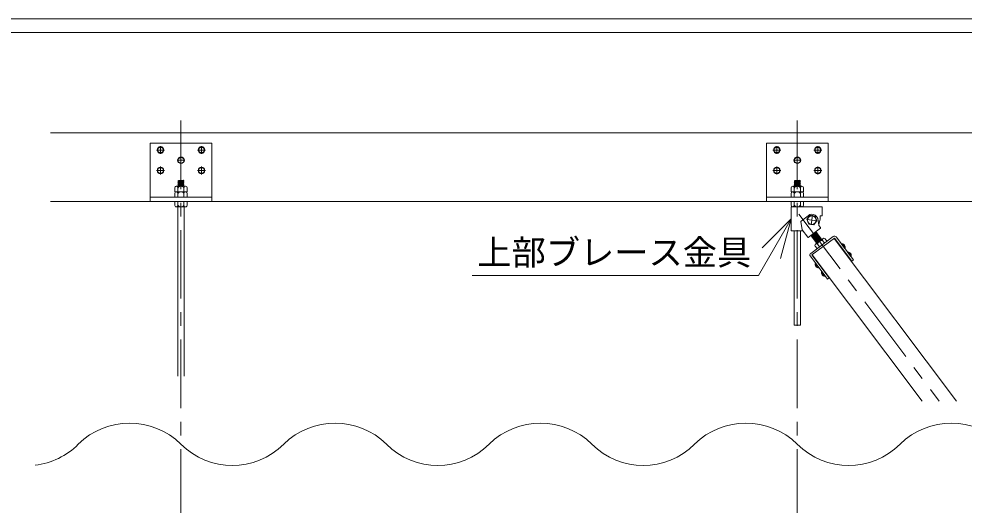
# Model space of a CAD drawing. Units: millimetres at full size, sheet at 1:20; details may follow other scales. Extents: x -4155 to 4045, y -2866 to 2834.
# Drawn here: x -222 to 1159, y -834 to -124 of the extents above; entities that cross this region are included whole.
import ezdxf
from ezdxf.enums import TextEntityAlignment as Align

# ---------------------------------------------------------------- set-up
doc = ezdxf.new("R2010")
doc.units = ezdxf.units.MM
doc.header["$LTSCALE"] = 20
doc.linetypes.add('CHAIN1', pattern=[8, 5, -1, 1, -1])
for name, color, linetype, lineweight in [('1-0_断面', 7, 'Continuous', 9), ('1-1_寸法', 7, 'Continuous', 9), ('1-2_文字', 7, 'Continuous', 9), ('F-1_レイアウト', 7, 'Continuous', 9)]:
    doc.layers.add(name, color=color, linetype=linetype, lineweight=lineweight)
doc.styles.add('ＭＳ ゴシック', font='')
doc.styles.get('ＭＳ ゴシック').set_extended_font_data('MS Gothic')

msp = doc.modelspace()

# ---------------------------------------------------------------- linework, layer by layer
at = {"layer": '1-0_断面', "color": 4, "linetype": 'CHAIN1'}
for p, q in [((15.01, -272.42), (15.01, -2163.08)), ((915.01, -272.42), (915.01, -2166.27)), ((917.4, -409.27), (1122.3, -682.46))]:
    msp.add_line(p, q, dxfattribs=at)
at = {"layer": '1-0_断面'}
for p, q in [((-175.46, -290.46), (3865.94, -290.46)), ((-29.97, -305.46), (60.03, -305.46)), ((-20.73, -315.46), (-9.21, -315.46)), ((-14.97, -309.7), (-14.97, -321.22)), ((39.27, -315.46), (50.79, -315.46)), ((45.03, -309.7), (45.03, -321.22)), ((60.03, -305.46), (60.03, -390.46)), ((870.01, -305.46), (960.01, -305.46)), ((879.25, -315.46), (890.77, -315.46)), ((885.01, -309.7), (885.01, -321.22)), ((939.25, -315.46), (950.77, -315.46)), ((945.01, -309.7), (945.01, -321.22)), ((960.01, -305.46), (960.01, -390.46)), ((9.27, -330.46), (20.79, -330.46)), ((15.03, -324.7), (15.03, -336.22)), ((909.25, -330.46), (920.77, -330.46)), ((915.01, -324.7), (915.01, -336.22)), ((-14.97, -339.7), (-14.97, -351.22)), ((45.03, -339.7), (45.03, -351.22)), ((885.01, -339.7), (885.01, -351.22)), ((945.01, -339.7), (945.01, -351.22)), ((-20.73, -345.46), (-9.21, -345.46)), ((39.27, -345.46), (50.79, -345.46)), ((879.25, -345.46), (890.77, -345.46)), ((939.25, -345.46), (950.77, -345.46)), ((5.92, -370.49), (5.92, -376.46)), ((8.17, -368.46), (21.67, -368.46)), ((10.42, -360.5), (11.22, -361.01)), ((10.42, -361.65), (11.22, -362.16)), ((10.42, -362.8), (11.22, -363.31)), ((10.42, -363.95), (11.22, -364.46)), ((10.42, -365.1), (11.22, -365.61)), ((10.42, -366.25), (11.22, -366.76)), ((10.42, -367.4), (11.22, -367.91)), ((10.42, -370.96), (10.42, -376.46)), ((10.52, -368.46), (11.22, -367.91)), ((18.62, -359.56), (11.22, -359.86)), ((18.62, -360.71), (11.22, -361.01)), ((18.62, -361.86), (11.22, -362.16)), ((18.62, -363.01), (11.22, -363.31)), ((18.62, -364.16), (11.22, -364.46)), ((18.62, -365.31), (11.22, -365.61)), ((18.62, -366.46), (11.22, -366.76)), ((18.62, -367.61), (11.22, -367.91)), ((19.42, -368.18), (12.45, -368.46)), ((19.42, -360.13), (18.62, -359.56)), ((19.42, -360.13), (18.62, -360.71)), ((19.42, -361.28), (18.62, -360.71)), ((19.42, -361.28), (18.62, -361.86)), ((19.42, -362.43), (18.62, -361.86)), ((19.42, -362.43), (18.62, -363.01)), ((19.42, -363.58), (18.62, -363.01)), ((19.42, -363.58), (18.62, -364.16)), ((19.42, -364.73), (18.62, -364.16)), ((19.42, -364.73), (18.62, -365.31)), ((19.42, -365.88), (18.62, -365.31)), ((19.42, -365.88), (18.62, -366.46)), ((19.42, -367.03), (18.62, -366.46)), ((19.42, -367.03), (18.62, -367.61)), ((19.42, -368.18), (18.62, -367.61)), ((19.42, -368.18), (19.03, -368.46)), ((19.42, -370.96), (19.42, -376.46)), ((23.92, -370.49), (23.92, -376.46)), ((906.01, -370.49), (906.01, -376.46)), ((908.26, -368.46), (921.76, -368.46)), ((910.51, -360.5), (911.31, -361.01)), ((910.51, -361.65), (911.31, -362.16)), ((910.51, -362.8), (911.31, -363.31)), ((910.51, -363.95), (911.31, -364.46)), ((910.51, -365.1), (911.31, -365.61)), ((910.51, -366.25), (911.31, -366.76)), ((910.51, -367.4), (911.31, -367.91)), ((910.51, -370.96), (910.51, -376.46)), ((910.61, -368.46), (911.31, -367.91)), ((918.71, -359.56), (911.31, -359.86)), ((918.71, -360.71), (911.31, -361.01)), ((918.71, -361.86), (911.31, -362.16)), ((918.71, -363.01), (911.31, -363.31)), ((918.71, -364.16), (911.31, -364.46)), ((918.71, -365.31), (911.31, -365.61)), ((918.71, -366.46), (911.31, -366.76)), ((918.71, -367.61), (911.31, -367.91)), ((919.51, -368.18), (912.54, -368.46)), ((919.51, -360.13), (918.71, -359.56)), ((919.51, -360.13), (918.71, -360.71)), ((919.51, -361.28), (918.71, -360.71)), ((919.51, -361.28), (918.71, -361.86)), ((919.51, -362.43), (918.71, -361.86)), ((919.51, -362.43), (918.71, -363.01)), ((919.51, -363.58), (918.71, -363.01)), ((919.51, -363.58), (918.71, -364.16)), ((919.51, -364.73), (918.71, -364.16)), ((919.51, -364.73), (918.71, -365.31)), ((919.51, -365.88), (918.71, -365.31)), ((919.51, -365.88), (918.71, -366.46)), ((919.51, -367.03), (918.71, -366.46)), ((919.51, -367.03), (918.71, -367.61)), ((919.51, -368.18), (918.71, -367.61)), ((919.51, -368.18), (919.12, -368.46)), ((919.51, -370.96), (919.51, -376.46)), ((924.01, -370.49), (924.01, -376.46)), ((-29.97, -384.46), (60.03, -384.46)), ((5.92, -376.46), (8.17, -376.46)), ((5.92, -378.49), (5.92, -384.46)), ((5.92, -384.46), (23.92, -384.46)), ((8.17, -376.46), (21.67, -376.46)), ((10.42, -378.96), (10.42, -384.46)), ((19.42, -378.96), (19.42, -384.46)), ((21.67, -376.46), (23.92, -376.46)), ((23.92, -378.49), (23.92, -384.46)), ((870.01, -384.46), (960.01, -384.46)), ((906.01, -376.46), (908.26, -376.46)), ((906.01, -378.49), (906.01, -384.46)), ((908.26, -376.46), (921.76, -376.46)), ((910.51, -378.96), (910.51, -384.46)), ((919.51, -378.96), (919.51, -384.46)), ((921.76, -376.46), (924.01, -376.46)), ((924.01, -378.49), (924.01, -384.46)), ((-175.46, -390.46), (3865.94, -390.46)), ((5.92, -396.44), (5.92, -390.46)), ((8.17, -398.46), (21.67, -398.46)), ((10.42, -395.96), (10.42, -390.46)), ((10.55, -645.86), (10.55, -398.46)), ((19.42, -395.96), (19.42, -390.46)), ((19.55, -645.86), (19.55, -398.46)), ((23.92, -396.44), (23.92, -390.46)), ((906.01, -396.44), (906.01, -390.46)), ((906.21, -398.46), (950.71, -398.46)), ((906.21, -398.46), (906.21, -433.46)), ((906.21, -398.46), (950.71, -398.46)), ((908.26, -398.46), (921.76, -398.46)), ((910.51, -395.96), (910.51, -390.46)), ((919.51, -395.96), (919.51, -390.46)), ((924.01, -396.44), (924.01, -390.46)), ((951.21, -398.96), (951.21, -411.46)), ((920.52, -419.6), (933.53, -409.84)), ((937.27, -410.85), (935.29, -424.71)), ((943, -412.74), (944.49, -414.73)), ((948.21, -412.46), (948.21, -416.46)), ((949.21, -411.46), (951.21, -411.46)), ((920.32, -420.07), (922.06, -432.05)), ((929.35, -416.79), (943.21, -418.77)), ((946.21, -424.77), (944.87, -415.64)), ((946.59, -425.68), (948.98, -428.88)), ((906.21, -433.46), (923.04, -433.46)), ((910.51, -571.42), (910.51, -433.46)), ((919.51, -571.42), (919.51, -433.46)), ((922.16, -432.28), (930.18, -442.98)), ((930.88, -443.08), (948.88, -429.58)), ((942.4, -434.44), (934.92, -440.8)), ((943.12, -435.4), (935.64, -441.76)), ((942.28, -435.28), (935.76, -440.92)), ((943.84, -436.36), (936.36, -442.72)), ((944.56, -437.32), (937.08, -443.68)), ((945.28, -438.28), (937.8, -444.64)), ((946, -439.24), (938.52, -445.6)), ((946.72, -440.2), (939.24, -446.56)), ((947.44, -441.16), (939.96, -447.52)), ((942.4, -434.44), (942.28, -435.28)), ((967.44, -441.82), (934.64, -466.42)), ((969.24, -444.22), (936.44, -468.82)), ((948.16, -442.12), (940.68, -448.48)), ((948.88, -443.08), (941.4, -449.44)), ((941.74, -452.97), (952.54, -444.87)), ((949.6, -444.04), (942.12, -450.4)), ((950.32, -445), (942.84, -451.36)), ((943.68, -451.48), (943.67, -451.52)), ((945.04, -453.62), (947.44, -456.82)), ((951.04, -445.96), (950.65, -446.29)), ((952.24, -448.22), (954.64, -451.42)), ((955.55, -445.14), (958.24, -448.72)), ((968.84, -444.52), (1147.3, -682.46)), ((969.24, -444.22), (994.44, -477.82)), ((984.18, -459.14), (979.51, -452.92)), ((982.18, -455.03), (982.72, -454.62)), ((936.44, -468.82), (961.64, -502.42)), ((936.84, -468.52), (1097.3, -682.46)), ((941.15, -455.94), (943.84, -459.52)), ((982.9, -455.99), (983.44, -455.58)), ((993.18, -471.14), (988.51, -464.92)), ((991.18, -467.03), (991.72, -466.62)), ((991.9, -467.99), (992.44, -467.58)), ((934.04, -470.62), (959.24, -504.22)), ((946.58, -487.34), (941.91, -481.12)), ((943.19, -484.27), (942.65, -484.67)), ((943.91, -485.23), (943.37, -485.63)), ((955.58, -499.34), (950.91, -493.12)), ((952.19, -496.27), (951.65, -496.67)), ((952.91, -497.23), (952.37, -497.63)), ((961.64, -502.42), (959.24, -504.22)), ((919.51, -571.42), (910.51, -571.42))]:
    msp.add_line(p, q, dxfattribs=at)
for points in [[(60.03, -390.46), (-29.97, -390.46), (-29.97, -305.46)], [(960.01, -390.46), (870.01, -390.46), (870.01, -305.46)], [(19.42, -360.13), (10.42, -360.5), (11.22, -359.86)], [(19.42, -361.28), (10.42, -361.65), (11.22, -361.01)], [(19.42, -362.43), (10.42, -362.8), (11.22, -362.16)], [(19.42, -363.58), (10.42, -363.95), (11.22, -363.31)], [(19.42, -364.73), (10.42, -365.1), (11.22, -364.46)], [(19.42, -365.88), (10.42, -366.25), (11.22, -365.61)], [(19.42, -367.03), (10.42, -367.4), (11.22, -366.76)], [(919.51, -360.13), (910.51, -360.5), (911.31, -359.86)], [(919.51, -361.28), (910.51, -361.65), (911.31, -361.01)], [(919.51, -362.43), (910.51, -362.8), (911.31, -362.16)], [(919.51, -363.58), (910.51, -363.95), (911.31, -363.31)], [(919.51, -364.73), (910.51, -365.1), (911.31, -364.46)], [(919.51, -365.88), (910.51, -366.25), (911.31, -365.61)], [(919.51, -367.03), (910.51, -367.4), (911.31, -366.76)], [(935.04, -439.96), (934.92, -440.8), (935.76, -440.92)], [(935.76, -440.92), (935.64, -441.76), (936.48, -441.88)], [(936.48, -441.88), (943, -436.24), (943.84, -436.36), (943.72, -437.2)], [(937.2, -442.84), (943.72, -437.2), (944.56, -437.32), (944.44, -438.16)], [(937.92, -443.8), (944.44, -438.16), (945.28, -438.28), (945.16, -439.12)], [(938.64, -444.76), (945.16, -439.12), (946, -439.24), (945.88, -440.08)], [(939.36, -445.72), (945.88, -440.08), (946.72, -440.2), (946.6, -441.04)], [(940.08, -446.68), (946.6, -441.04), (947.44, -441.16), (947.32, -442)], [(942.28, -435.28), (943.12, -435.4), (943, -436.24)], [(936.48, -441.88), (936.36, -442.72), (937.2, -442.84)], [(937.2, -442.84), (937.08, -443.68), (937.92, -443.8)], [(937.92, -443.8), (937.8, -444.64), (938.64, -444.76)], [(938.64, -444.76), (938.52, -445.6), (939.36, -445.72)], [(939.36, -445.72), (939.24, -446.56), (940.08, -446.68)], [(940.08, -446.68), (939.96, -447.52), (940.8, -447.64)], [(940.8, -447.64), (940.68, -448.48), (941.52, -448.6)], [(940.8, -447.64), (947.32, -442), (948.16, -442.12), (948.04, -442.96)], [(941.52, -448.6), (941.4, -449.44), (942.24, -449.56)], [(941.52, -448.6), (948.04, -442.96), (948.88, -443.08), (948.76, -443.92)], [(942.24, -449.56), (942.12, -450.4), (942.96, -450.52)], [(942.24, -449.56), (948.76, -443.92), (949.6, -444.04), (949.48, -444.88)], [(942.96, -450.52), (942.84, -451.36), (943.68, -451.48)], [(942.96, -450.52), (949.48, -444.88), (950.32, -445), (950.2, -445.84)], [(943.68, -451.48), (950.2, -445.84), (951.04, -445.96), (951.03, -446)], [(971.64, -442.42), (996.84, -476.02), (994.44, -477.82)]]:
    msp.add_lwpolyline(points, dxfattribs=at)
for points in [[(-18.97, -313.15), (-18.97, -317.77), (-14.97, -320.08), (-10.97, -317.77), (-10.97, -313.15), (-14.97, -310.84)], [(41.03, -313.15), (41.03, -317.77), (45.03, -320.08), (49.03, -317.77), (49.03, -313.15), (45.03, -310.84)], [(881.01, -313.15), (881.01, -317.77), (885.01, -320.08), (889.01, -317.77), (889.01, -313.15), (885.01, -310.84)], [(941.01, -313.15), (941.01, -317.77), (945.01, -320.08), (949.01, -317.77), (949.01, -313.15), (945.01, -310.84)], [(11.03, -328.15), (11.03, -332.77), (15.03, -335.08), (19.03, -332.77), (19.03, -328.15), (15.03, -325.84)], [(911.01, -328.15), (911.01, -332.77), (915.01, -335.08), (919.01, -332.77), (919.01, -328.15), (915.01, -325.84)], [(-18.97, -343.15), (-18.97, -347.77), (-14.97, -350.08), (-10.97, -347.77), (-10.97, -343.15), (-14.97, -340.84)], [(41.03, -343.15), (41.03, -347.77), (45.03, -350.08), (49.03, -347.77), (49.03, -343.15), (45.03, -340.84)], [(881.01, -343.15), (881.01, -347.77), (885.01, -350.08), (889.01, -347.77), (889.01, -343.15), (885.01, -340.84)], [(941.01, -343.15), (941.01, -347.77), (945.01, -350.08), (949.01, -347.77), (949.01, -343.15), (945.01, -340.84)], [(933.48, -410.81), (928.85, -416.72), (931.65, -423.68), (939.08, -424.74), (943.71, -418.84), (940.91, -411.87)]]:
    msp.add_lwpolyline(points, close=True, dxfattribs=at)
for centre, radius in [((-14.97, -315.46), 4.8), ((45.03, -315.46), 4.8), ((885.01, -315.46), 4.8), ((945.01, -315.46), 4.8), ((15.03, -330.46), 4.8), ((915.01, -330.46), 4.8), ((-14.97, -345.46), 4.8), ((45.03, -345.46), 4.8), ((885.01, -345.46), 4.8), ((945.01, -345.46), 4.8), ((936.28, -417.78), 6.3)]:
    msp.add_circle(centre, radius, dxfattribs=at)
for centre, radius, start, end in [((8.17, -370.73), 2.26, 353.97439, 173.97475), ((14.92, -373.76), 5.3, 31.89078, 148.10921), ((21.67, -370.73), 2.26, 6.02525, 186.02559), ((908.26, -370.73), 2.26, 353.97439, 173.97475), ((915.01, -373.76), 5.3, 31.89078, 148.10921), ((921.76, -370.73), 2.26, 6.02525, 186.02559), ((8.17, -378.73), 2.26, 353.97439, 173.97475), ((14.92, -381.76), 5.3, 31.89078, 148.10921), ((21.67, -378.73), 2.26, 6.02525, 186.02559), ((908.26, -378.73), 2.26, 353.97439, 173.97475), ((915.01, -381.76), 5.3, 31.89078, 148.10921), ((921.76, -378.73), 2.26, 6.02525, 186.02559), ((8.17, -396.2), 2.26, 186.02525, 6.02561), ((14.92, -393.16), 5.3, 211.89079, 328.10922), ((21.67, -396.2), 2.26, 173.97441, 353.97475), ((908.26, -396.2), 2.26, 186.02525, 6.02561), ((915.01, -393.16), 5.3, 211.89079, 328.10922), ((921.76, -396.2), 2.26, 173.97441, 353.97475), ((950.71, -398.96), 0.5, 0, 90), ((936.28, -417.78), 8.4, 36.87119, 109.1184), ((949.21, -412.46), 1, 90, 180), ((920.82, -420), 0.5, 126.87119, 188.26073), ((942.89, -415.93), 2, 8.30535, 36.87119), ((931.84, -415.79), 16.38, 330.3588, 357.64309), ((948.19, -424.48), 2, 188.30535, 216.87119), ((922.56, -431.98), 0.5, 188.26073, 216.87119), ((948.58, -429.18), 0.5, 306.87119, 36.87119), ((969.24, -444.22), 3, 36.87119, 126.87119), ((930.58, -442.68), 0.5, 216.87119, 306.87119), ((943.1, -454.78), 2.26, 30.84558, 210.84594), ((950.32, -453.16), 5.3, 68.76197, 184.9804), ((953.9, -446.68), 2.26, 42.89644, 222.89678), ((979.61, -452.86), 0.117, 125.89034, 208.68496), ((980.31, -453.79), 1.28, 90.85373, 127.05008), ((979.89, -457.49), 5, 36.87124, 85.34217), ((981.32, -452.95), 0.431, 131.00551, 221.38305), ((978.83, -458.29), 5.5, 45.20563, 66.79482), ((982.83, -455.29), 0.699, 157.68696, 276.05553), ((982.33, -454.53), 0.394, 346.98681, 21.51955), ((979.89, -457.49), 5, 348.3922, 36.87124), ((936.44, -468.82), 3, 126.87119, 216.87119), ((983.41, -455.98), 0.394, 52.22294, 86.7674), ((978.83, -458.29), 5.5, 6.94541, 28.5375), ((984.26, -459.05), 0.117, 225.4869, 307.85108), ((984.65, -457.39), 0.431, 212.39266, 302.73757), ((983.56, -458.12), 1.28, 306.78182, 342.86246), ((988.61, -464.86), 0.117, 125.89034, 208.68496), ((989.31, -465.79), 1.28, 90.85373, 127.05008), ((988.89, -469.49), 5, 36.87124, 85.34217), ((990.32, -464.95), 0.431, 131.00551, 221.38305), ((987.83, -470.29), 5.5, 45.20563, 66.79482), ((991.83, -467.29), 0.699, 157.68696, 276.05553), ((991.33, -466.53), 0.394, 346.98681, 21.51955), ((992.41, -467.98), 0.394, 52.22294, 86.7674), ((987.83, -470.29), 5.5, 6.94541, 28.5375), ((988.89, -469.49), 5, 348.3922, 36.87124), ((946.2, -482.76), 5, 168.40021, 216.87114), ((941.44, -482.86), 0.431, 32.35933, 122.73687), ((942.53, -482.13), 1.28, 126.6923, 162.88865), ((941.83, -481.2), 0.117, 45.05742, 127.85204), ((947.26, -481.96), 5.5, 186.94756, 208.53675), ((993.26, -471.05), 0.117, 225.4869, 307.85108), ((993.65, -469.39), 0.431, 212.39266, 302.73757), ((992.56, -470.12), 1.28, 306.78182, 342.86246), ((946.2, -482.76), 5, 216.87114, 265.35018), ((942.67, -484.28), 0.394, 232.22283, 266.75557), ((943.26, -484.96), 0.699, 337.68685, 96.05543), ((943.75, -485.72), 0.394, 166.97498, 201.51944), ((947.26, -481.96), 5.5, 225.20488, 246.79697), ((944.77, -487.3), 0.431, 311.00481, 41.34972), ((945.77, -486.46), 1.28, 270.87992, 306.96056), ((946.47, -487.39), 0.117, 305.8913, 28.25548), ((955.2, -494.76), 5, 168.40021, 216.87114), ((950.44, -494.86), 0.431, 32.35933, 122.73687), ((951.53, -494.13), 1.28, 126.6923, 162.88865), ((950.83, -493.2), 0.117, 45.05742, 127.85204), ((956.26, -493.96), 5.5, 186.94756, 208.53675), ((951.67, -496.28), 0.394, 232.22283, 266.75557), ((952.26, -496.96), 0.699, 337.68685, 96.05543), ((955.2, -494.76), 5, 216.87114, 265.35018), ((952.76, -497.72), 0.394, 166.97498, 201.51944), ((956.26, -493.96), 5.5, 225.20488, 246.79697), ((953.77, -499.3), 0.431, 311.00481, 41.34972), ((954.77, -498.46), 1.28, 270.87992, 306.96056), ((955.47, -499.39), 0.117, 305.8913, 28.25548)]:
    msp.add_arc(centre, radius, start, end, dxfattribs=at)
at = {"layer": '1-1_寸法'}
for centre, start, end in [((-59.99, -820.43), 45, 135), ((240.01, -820.43), 45, 135), ((540.01, -820.43), 45, 135), ((840.01, -820.43), 45, 135), ((1140.01, -820.43), 45, 135), ((-209.99, -670.43), 276.56817, 315), ((90.01, -670.43), 225, 315), ((390.01, -670.43), 225, 315), ((690.01, -670.43), 225, 315), ((990.01, -670.43), 225, 315)]:
    msp.add_arc(centre, 106.07, start, end, dxfattribs=at)
at = {"layer": '1-2_文字'}
for p, q in [((906.21, -415.96), (858.28, -498.98)), ((906.21, -415.96), (863.78, -458.39)), ((906.21, -415.96), (890.68, -473.92)), ((440.24, -498.98), (858.28, -498.98))]:
    msp.add_line(p, q, dxfattribs=at)
at = {"layer": 'F-1_レイアウト'}
for p, q in [((-1314.85, -123.87), (4045.15, -123.87)), ((-1314.85, -143.87), (4045.15, -143.87))]:
    msp.add_line(p, q, dxfattribs=at)

# ---------------------------------------------------------------- texts
at = {"layer": '1-2_文字', "style": 'ＭＳ ゴシック'}
msp.add_text('上部ブレース金具', height=36.66, dxfattribs=at).set_placement((447.72, -494.34), align=Align.BOTTOM_LEFT)

doc.saveas('drawing.dxf')
